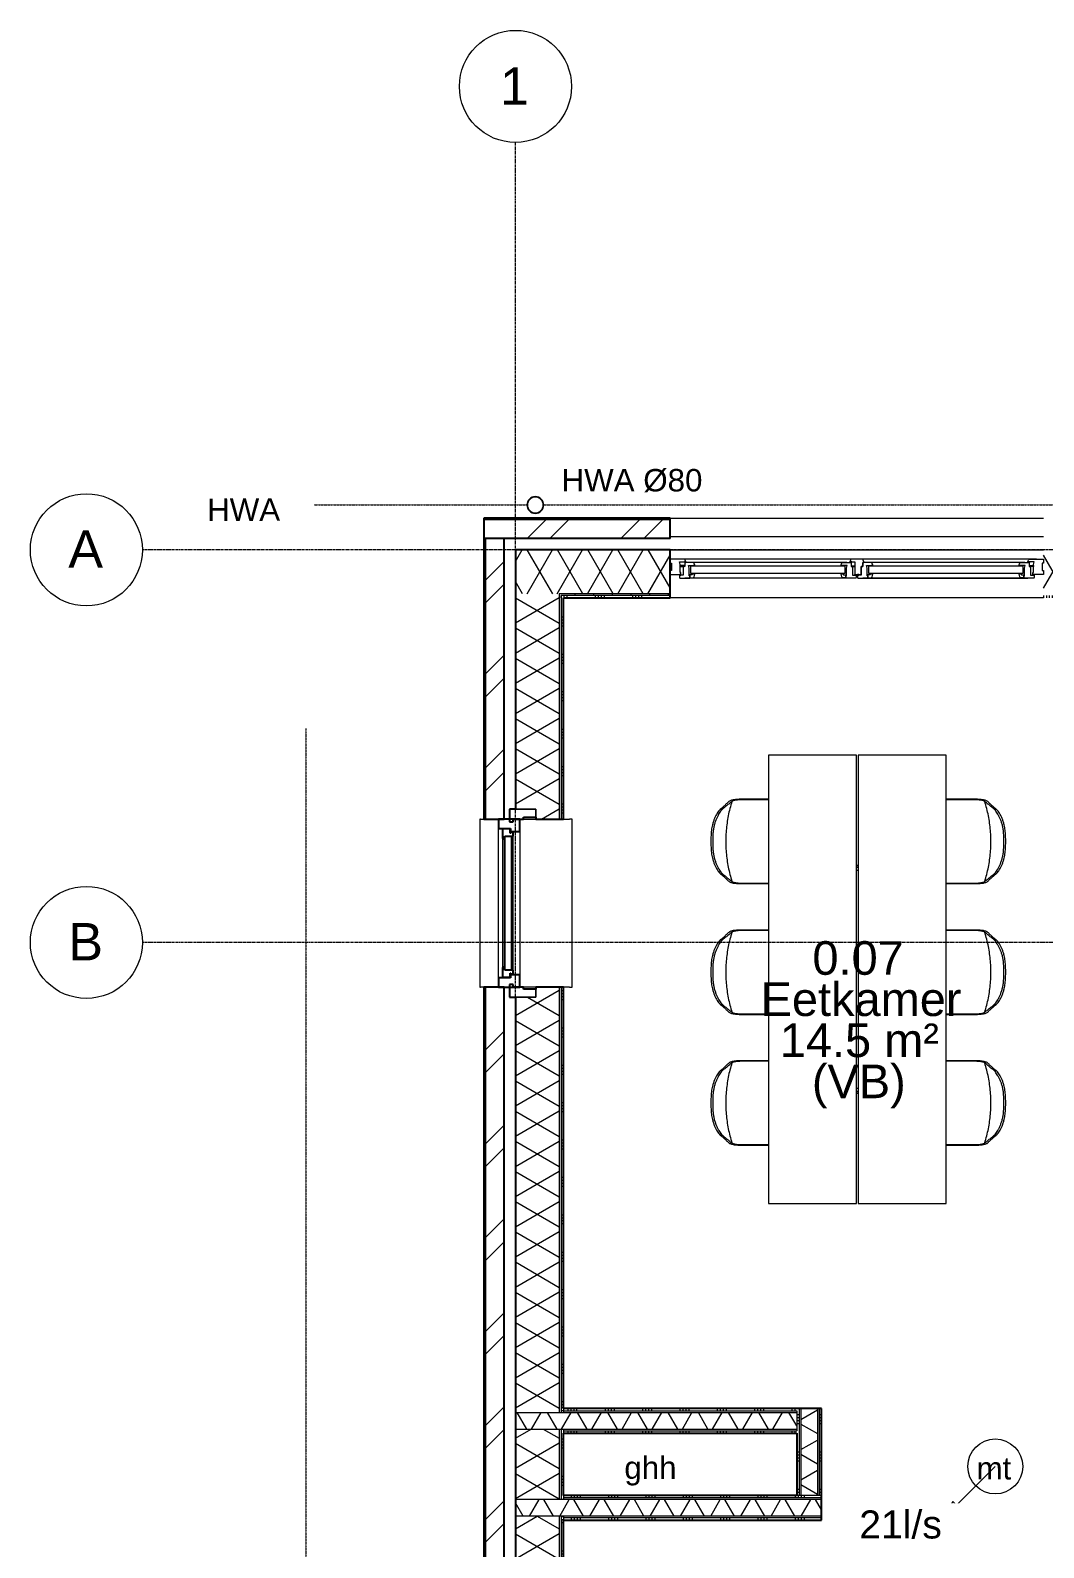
# Model space of a CAD drawing. Header units: millimetres. Extents: x -8546 to 211781, y -3000 to 31870.
# Drawn here: x -7617 to -2191, y 5733 to 13856 of the extents above; entities that cross this region are included whole.
import ezdxf

# ---------------------------------------------------------------- set-up
doc = ezdxf.new("R2010")
doc.units = ezdxf.units.MM
doc.linetypes.add('dash-dash', pattern=[6, 3, -1, 1, -1])
doc.linetypes.add('grid', pattern=[24, 15, -3, 3, -3])
for name, color, linetype, lineweight in [('A-ANNO-NOTE', 131, 'Continuous', 9), ('A-AREA-IDEN', 2, 'Continuous', 9), ('A-DETL', 90, 'Continuous', 9), ('A-DETL-GENF', 92, 'Continuous', 9), ('A-DOOR', 31, 'Continuous', 9), ('A-GENM', 13, 'Continuous', 9), ('A-GLAZ', 151, 'Continuous', 9), ('A-WALL', 113, 'Continuous', 9), ('A-WALL-PATT', 111, 'Continuous', 25), ('G-ANNO-TEXT', 231, 'Continuous', 9), ('I-FURN', 30, 'Continuous', 9), ('I-WALL', 2, 'Continuous', 9), ('S-COLS', 52, 'Continuous', 9), ('S-GRID', 1, 'Continuous', 9), ('S-GRID-IDEN', 1, 'Continuous', 9)]:
    doc.layers.add(name, color=color, linetype=linetype, lineweight=lineweight)
doc.styles.add('Arial_1', font='arial.ttf', dxfattribs={"height": 200})
doc.styles.add('Arial_2', font='arial.ttf', dxfattribs={"height": 180})
doc.styles.add('Arial_3', font='arial.ttf', dxfattribs={"height": 120})
doc.styles.add('Arial_4', font='arial.ttf', dxfattribs={"height": 150})
doc.styles.add('Arial_5', font='arial.ttf', dxfattribs={"height": 1.2})
pattern_1 = [(45, (0, 0), (-251.447, 251.447), []), (45, (0, 381), (-251.447, 251.447), [])]
pattern_2 = [(270, (-4071.74, 6012.6), (200, -3e-13), []), (270, (-4087.74, 6012.6), (200, -3e-13), []), (270, (-4103.74, 6012.6), (200, -3e-13), []), (270, (-4119.74, 6012.6), (200, -3e-13), [])]
pattern_3 = [(360, (-3512.76, 6245.74), (5e-13, 200), []), (360, (-3512.76, 6229.74), (5e-13, 200), []), (360, (-3512.76, 6213.74), (5e-13, 200), []), (360, (-3512.76, 6197.74), (5e-13, 200), [])]
pattern_4 = [(90, (-4137.74, 6346.88), (-200, 5e-13), []), (90, (-4121.74, 6346.88), (-200, 5e-13), []), (90, (-4105.74, 6346.88), (-200, 5e-13), []), (90, (-4089.74, 6346.88), (-200, 5e-13), [])]

# ---------------------------------------------------------------- blocks, each defined once
blk = doc.blocks.new('HermanMiller_Collection_EamesMoldedPlastic_SideChair - Wire Base-695247-Begane grond')
at = {"layer": 'I-FURN'}
for p, q in [((-238, 173.3), (-227.6, 173.3)), ((18.6, 222.9), (-124.8, 222.9)), ((18.6, 225.9), (-124.2, 225.9)), ((-226, -175), (-236.2, -175)), ((-124.8, -223), (18.6, -223)), ((-124.2, -226), (18.6, -226))]:
    blk.add_line(p, q, dxfattribs=at)
for points in [[(-241.7, 170), (-244.1, 167.6), (-249.1, 162), (-256.4, 151.4), (-263.5, 138.7), (-270.1, 124), (-276, 107.6), (-279.2, 95.6), (-280.7, 89.4)], [(-227.6, 173.3), (-229.6, 171.3), (-233.8, 166.4), (-240.6, 157.1), (-247.7, 145.7), (-254.8, 132.5), (-261.5, 117.6), (-267.6, 101.1), (-272.6, 83.2), (-276.3, 64.3), (-277.7, 51.3), (-278.1, 44.8)], [(-238, 173.3), (-238.6, 172.8), (-239.8, 171.7), (-241, 170.6), (-241.7, 170)], [(-230.8, 178.5), (-231.7, 177.6), (-233.9, 175.9), (-236.6, 174.1), (-238, 173.3)], [(-189.2, 216.4), (-194, 212.2), (-203.3, 203.8), (-217.2, 191.2), (-226.3, 182.7), (-230.8, 178.5)], [(-176.9, 214.1), (-180.8, 201.5), (-188.1, 176.2), (-196.8, 137.6), (-203.4, 98.6), (-207.8, 59.2), (-210, 19.7), (-210, -19.9), (-207.8, -59.4), (-203.4, -98.8), (-196.8, -137.8), (-188, -176.4), (-180.8, -201.7), (-176.8, -214.3)], [(-124.2, 225.9), (-129, 225.9), (-138.3, 225.7), (-151.9, 224.8), (-164.3, 223.4), (-175, 221.4), (-183.5, 219.1), (-187.6, 217.4), (-189.2, 216.4)], [(-124.8, 222.9), (-128.9, 222.9), (-136.9, 222.7), (-148.5, 221.8), (-158.7, 220.5), (-167.2, 218.6), (-173.5, 216.5), (-176, 214.9), (-176.9, 214.1)], [(-280.7, 89.4), (-281.8, 84.7), (-283.9, 75.1), (-286.5, 60.1), (-287.5, 49.9), (-287.8, 44.8)], [(-287.8, 44.8), (-288.7, 29.9), (-289.6, 0.2), (-288.7, -29.5), (-287.8, -44.4)], [(-278.1, 44.8), (-279.1, 29.9), (-280.1, 0.2), (-279.2, -29.5), (-278.2, -44.4)], [(-287.8, -44.4), (-287.5, -49.5), (-286.5, -59.8), (-283.9, -74.8), (-281.8, -84.5), (-280.7, -89.2)], [(-278.2, -44.4), (-277.7, -51.1), (-276.2, -64.5), (-272.3, -84), (-267.1, -102.4), (-260.8, -119.3), (-253.8, -134.5), (-246.5, -147.9), (-239.2, -159.2), (-232.2, -168.5), (-228, -173.1), (-226, -175)], [(-280.7, -89.2), (-279.2, -95.4), (-276, -107.4), (-270.1, -123.9), (-263.5, -138.6), (-256.4, -151.4), (-249.1, -162.1), (-244.1, -167.7), (-241.6, -170.1)], [(-241.6, -170.1), (-240.6, -171), (-238.8, -172.8), (-237, -174.3), (-236.2, -175)], [(-236.2, -175), (-235.1, -175.7), (-233.1, -177), (-231.4, -178.4), (-230.6, -179.1)], [(-230.6, -179.1), (-226.1, -183.3), (-217.1, -191.6), (-203.3, -204.1), (-193.9, -212.5), (-189.2, -216.6)], [(-189.2, -216.6), (-187.6, -217.5), (-183.5, -219.2), (-174.9, -221.5), (-164.3, -223.5), (-151.9, -224.9), (-138.3, -225.8), (-129, -226), (-124.2, -226)], [(-176.8, -214.3), (-175.9, -215.1), (-173.4, -216.6), (-167.2, -218.8), (-158.7, -220.6), (-148.5, -221.9), (-136.9, -222.8), (-128.9, -223), (-124.8, -223)]]:
    blk.add_open_spline(points, degree=3, dxfattribs=at)
for points in [[(-176.9, 214.1), (-179.8, 211.8), (-185.5, 207.2), (-196.9, 198.2), (-207.5, 189), (-218.9, 180), (-224.7, 175.5), (-227.6, 173.3)], [(-226, -175), (-223.2, -177.1), (-217.7, -181.4), (-206.7, -190.1), (-196.3, -198.9), (-185.3, -207.7), (-179.6, -212.1), (-176.8, -214.3)]]:
    blk.add_open_spline(points, degree=3, knots=[-1, -1, -1, -1, -0.833333, -0.666667, -0.333333, -0.166667, 0, 0, 0, 0], dxfattribs=at)
blk = doc.blocks.new('HermanMiller_Collection_EamesMoldedPlastic_SideChair - Wire Base-699885-Begane grond')
at = {"layer": 'I-FURN'}
for p, q in [((-236.2, 175), (-226, 175)), ((29.4, 223), (-124.8, 223)), ((29.4, 226), (-124.2, 226)), ((-227.6, -173.3), (-238, -173.3)), ((-124.8, -222.9), (29.4, -222.9)), ((-124.2, -225.9), (29.4, -225.9))]:
    blk.add_line(p, q, dxfattribs=at)
for points in [[(-241.6, 170.1), (-244.1, 167.7), (-249.1, 162.1), (-256.4, 151.4), (-263.5, 138.6), (-270.1, 123.9), (-276, 107.4), (-279.2, 95.4), (-280.7, 89.2)], [(-226, 175), (-228, 173.1), (-232.2, 168.5), (-239.2, 159.2), (-246.5, 147.9), (-253.8, 134.5), (-260.8, 119.3), (-267.1, 102.4), (-272.3, 84), (-276.2, 64.5), (-277.7, 51.1), (-278.2, 44.4)], [(-236.2, 175), (-237, 174.3), (-238.8, 172.8), (-240.6, 171), (-241.6, 170.1)], [(-230.6, 179.1), (-231.4, 178.4), (-233.1, 177), (-235.1, 175.7), (-236.2, 175)], [(-189.2, 216.6), (-193.9, 212.5), (-203.3, 204.1), (-217.1, 191.6), (-226.1, 183.3), (-230.6, 179.1)], [(-176.8, 214.3), (-180.8, 201.7), (-188, 176.4), (-196.8, 137.8), (-203.4, 98.8), (-207.8, 59.4), (-210, 19.9), (-210, -19.7), (-207.8, -59.2), (-203.4, -98.6), (-196.8, -137.6), (-188.1, -176.2), (-180.8, -201.5), (-176.9, -214.1)], [(-124.2, 226), (-129, 226), (-138.3, 225.8), (-151.9, 224.9), (-164.3, 223.5), (-174.9, 221.5), (-183.5, 219.2), (-187.6, 217.5), (-189.2, 216.6)], [(-124.8, 223), (-128.9, 223), (-136.9, 222.8), (-148.5, 221.9), (-158.7, 220.6), (-167.2, 218.8), (-173.4, 216.6), (-175.9, 215.1), (-176.8, 214.3)], [(-280.7, 89.2), (-281.8, 84.5), (-283.9, 74.8), (-286.5, 59.8), (-287.5, 49.5), (-287.8, 44.4)], [(-287.8, 44.4), (-288.7, 29.5), (-289.6, -0.2), (-288.7, -29.9), (-287.8, -44.8)], [(-278.2, 44.4), (-279.2, 29.5), (-280.1, -0.2), (-279.1, -29.9), (-278.1, -44.8)], [(-287.8, -44.8), (-287.5, -49.9), (-286.5, -60.1), (-283.9, -75.1), (-281.8, -84.7), (-280.7, -89.4)], [(-278.1, -44.8), (-277.7, -51.3), (-276.3, -64.3), (-272.6, -83.2), (-267.6, -101.1), (-261.5, -117.6), (-254.8, -132.5), (-247.7, -145.7), (-240.6, -157.1), (-233.8, -166.4), (-229.6, -171.3), (-227.6, -173.3)], [(-280.7, -89.4), (-279.2, -95.6), (-276, -107.6), (-270.1, -124), (-263.5, -138.7), (-256.4, -151.4), (-249.1, -162), (-244.1, -167.6), (-241.7, -170)], [(-241.7, -170), (-241, -170.6), (-239.8, -171.7), (-238.6, -172.8), (-238, -173.3)], [(-238, -173.3), (-236.6, -174.1), (-233.9, -175.9), (-231.7, -177.6), (-230.8, -178.5)], [(-230.8, -178.5), (-226.3, -182.7), (-217.2, -191.2), (-203.3, -203.8), (-194, -212.2), (-189.2, -216.4)], [(-189.2, -216.4), (-187.6, -217.4), (-183.5, -219.1), (-175, -221.4), (-164.3, -223.4), (-151.9, -224.8), (-138.3, -225.7), (-129, -225.9), (-124.2, -225.9)], [(-176.9, -214.1), (-176, -214.9), (-173.5, -216.5), (-167.2, -218.6), (-158.7, -220.5), (-148.5, -221.8), (-136.9, -222.7), (-128.9, -222.9), (-124.8, -222.9)]]:
    blk.add_open_spline(points, degree=3, dxfattribs=at)
for points in [[(-176.8, 214.3), (-179.6, 212.1), (-185.3, 207.7), (-196.3, 198.9), (-206.7, 190.1), (-217.7, 181.4), (-223.2, 177.1), (-226, 175)], [(-227.6, -173.3), (-224.7, -175.5), (-218.9, -180), (-207.5, -189), (-196.9, -198.2), (-185.5, -207.2), (-179.8, -211.8), (-176.9, -214.1)]]:
    blk.add_open_spline(points, degree=3, knots=[-1, -1, -1, -1, -0.833333, -0.666667, -0.333333, -0.166667, 0, 0, 0, 0], dxfattribs=at)
blk = doc.blocks.new('Doors_GEALAN_S9000_Double-Vent-Door - Doors_GEALAN_S9000_Double-Vent-Door-2090472-Begane grond')
at = {"layer": 'A-DETL-GENF'}
for p, q in [((-1000, -16.8), (-1000, 4.2)), ((-1000, 4.2), (-942, 4.2)), ((-950, 7.7), (-950, 20.2)), ((-950, 4.2), (-950, 7.7)), ((-950, 7.7), (-942, 7.7)), ((-930, 7.7), (-950, 7.7)), ((-942, 4.2), (-950, 4.2)), ((-947.5, 22.7), (-894, 22.7)), ((-942, 7.7), (-942, 4.2)), ((-942, 4.2), (-942, -7)), ((-930, -38.3), (-930, 7.7)), ((-894, 11.5), (-898.1, 11.5)), ((-898.1, 11.5), (-898.1, -30.7)), ((-894, 22.7), (-894, 11.5)), ((-894, 5.7), (-894, 21.2)), ((-894, 21.2), (-877.7, 21.2)), ((-881.1, 5.7), (-894, 5.7)), ((-879.8, 0.7), (-881.1, 5.7)), ((-868, 0.7), (-879.8, 0.7)), ((-879.5, -1.7), (-879.5, 0.7)), ((-879.5, 0.7), (-868, 0.7)), ((-871.9, 16.8), (-868, 2.3)), ((-868, 2.3), (-868, 0.7)), ((-868, 0.7), (-868, -1.7)), ((-81.1, 16.8), (-85, 2.3)), ((-85, 2.3), (-85, 0.7)), ((-73.5, 0.7), (-85, 0.7)), ((-85, 0.7), (-85, -1.7)), ((-85, 0.7), (-73.2, 0.7)), ((-59, 21.2), (-75.3, 21.2)), ((-73.5, -1.7), (-73.5, 0.7)), ((-73.2, 0.7), (-71.9, 5.7)), ((-71.9, 5.7), (-59, 5.7)), ((-5.5, 22.7), (-59, 22.7)), ((-59, 22.7), (-59, 11.5)), ((-59, 5.7), (-59, 21.2)), ((-59, 11.5), (-54.9, 11.5)), ((-54.9, 11.5), (-54.9, -30.7)), ((-23, -38.3), (-23, 7.7)), ((-23, 7.7), (-3, 7.7)), ((11, 4.2), (-23, 4.2)), ((-23, 4.2), (-23, -38.3)), ((-3, 7.7), (-11, 7.7)), ((-11, 7.7), (-11, 4.2)), ((-11, 4.2), (-3, 4.2)), ((-3, 7.7), (-3, 20.2)), ((-3, 4.2), (-3, 7.7)), ((3, 7.7), (3, 20.2)), ((3, 4.2), (3, 7.7)), ((3, 7.7), (11, 7.7)), ((23, 7.7), (3, 7.7)), ((11, 4.2), (3, 4.2)), ((5.5, 22.7), (59, 22.7)), ((11, 7.7), (11, 4.2)), ((11, -63.3), (11, 4.2)), ((23, -38.3), (23, 7.7)), ((59, 11.5), (54.9, 11.5)), ((54.9, 11.5), (54.9, -30.7)), ((59, 22.7), (59, 11.5)), ((59, 5.7), (59, 21.2)), ((59, 21.2), (75.3, 21.2)), ((71.9, 5.7), (59, 5.7)), ((73.2, 0.7), (71.9, 5.7)), ((85, 0.7), (73.2, 0.7)), ((73.5, -1.7), (73.5, 0.7)), ((73.5, 0.7), (85, 0.7)), ((81.1, 16.8), (85, 2.3)), ((85, 2.3), (85, 0.7)), ((85, 0.7), (85, -1.7)), ((871.9, 16.8), (868, 2.3)), ((868, 2.3), (868, 0.7)), ((879.5, 0.7), (868, 0.7)), ((868, 0.7), (868, -1.7)), ((868, 0.7), (879.8, 0.7)), ((894, 21.2), (877.7, 21.2)), ((879.5, -1.7), (879.5, 0.7)), ((879.8, 0.7), (881.1, 5.7)), ((881.1, 5.7), (894, 5.7)), ((947.5, 22.7), (894, 22.7)), ((894, 22.7), (894, 11.5)), ((894, 5.7), (894, 21.2)), ((894, 11.5), (898.1, 11.5)), ((898.1, 11.5), (898.1, -30.7)), ((930, -38.3), (930, 7.7)), ((930, 7.7), (950, 7.7)), ((950, 7.7), (942, 7.7)), ((942, 7.7), (942, 4.2)), ((942, 4.2), (950, 4.2)), ((1000, 4.2), (942, 4.2)), ((942, 4.2), (942, -7)), ((950, 7.7), (950, 20.2)), ((950, 4.2), (950, 7.7)), ((1000, -16.8), (1000, 4.2)), ((-992, -16.8), (-1000, -16.8)), ((-1000, -78.3), (-1000, -57.3)), ((-1000, -57.3), (-992, -57.3)), ((-924.3, -78.3), (-1000, -78.3)), ((-992, -57.3), (-992, -16.8)), ((-946.1, -49.2), (-949.1, -63.3)), ((-949.1, -63.3), (-916, -63.3)), ((-942, -7), (-946.1, -7)), ((-946.1, -7), (-946.1, -49.2)), ((-946.1, -43.5), (-946.1, -38.3)), ((-946.1, -38.3), (-925, -38.3)), ((-925, -43.5), (-946.1, -43.5)), ((-922, -38.3), (-930, -38.3)), ((-925, -38.3), (-925, -43.5)), ((-923.8, -63.3), (-923.8, -59.8)), ((-923.8, -59.8), (-916, -59.8)), ((-916, -63.3), (-923.8, -63.3)), ((-922, -59.8), (-922, -38.3)), ((-876.3, -59.8), (-922, -59.8)), ((-916, -64.3), (-918.6, -73.8)), ((-916, -59.8), (-916, -63.3)), ((-916, -63.3), (-916, -64.3)), ((-898.1, -30.7), (-901.1, -44.8)), ((-901.1, -44.8), (-875.2, -44.8)), ((-868, -1.7), (-879.5, -1.7)), ((-875.2, -44.8), (-875.2, -41.8)), ((-875.2, -41.8), (-868, -41.8)), ((-868, -44.8), (-875.2, -44.8)), ((-875.2, -44.8), (-868, -44.8)), ((-868, -45.8), (-870.6, -55.3)), ((-868, -41.8), (-868, -44.8)), ((-868, -44.8), (-868, -45.8)), ((-85, -1.7), (-73.5, -1.7)), ((-77.8, -41.8), (-85, -41.8)), ((-85, -41.8), (-85, -44.8)), ((-85, -44.8), (-77.8, -44.8)), ((-77.8, -44.8), (-85, -44.8)), ((-85, -44.8), (-85, -45.8)), ((-85, -45.8), (-82.4, -55.3)), ((-77.8, -44.8), (-77.8, -41.8)), ((-51.9, -44.8), (-77.8, -44.8)), ((-76.7, -59.8), (-31, -59.8)), ((-54.9, -30.7), (-51.9, -44.8)), ((-31, -59.8), (-37, -59.8)), ((-37, -59.8), (-37, -63.3)), ((-37, -63.3), (-37, -64.2)), ((-37, -64.2), (-34.4, -73.8)), ((-23, -38.3), (-31, -38.3)), ((-31, -38.3), (-31, -59.8)), ((-31, -59.8), (-31, -38.3)), ((-31, -38.3), (-23, -38.3)), ((-28.6, -78.3), (28.7, -78.3)), ((28, -38.3), (11, -38.3)), ((28, -43.4), (11, -43.4)), ((36.5, -63.3), (11, -63.3)), ((31, -38.3), (23, -38.3)), ((37, -59.8), (27.7, -59.8)), ((27.7, -59.8), (27.7, -63.3)), ((27.7, -63.3), (37, -63.3)), ((28, -43.4), (28, -38.3)), ((31, -59.8), (31, -38.3)), ((76.7, -59.8), (31, -59.8)), ((34.5, -73.8), (37, -64.4)), ((37, -63.3), (37, -59.8)), ((37, -64.2), (37, -63.7)), ((54.9, -30.7), (51.9, -44.8)), ((51.9, -44.8), (77.8, -44.8)), ((85, -1.7), (73.5, -1.7)), ((77.8, -44.8), (77.8, -41.8)), ((77.8, -41.8), (85, -41.8)), ((85, -44.8), (77.8, -44.8)), ((77.8, -44.8), (85, -44.8)), ((85, -45.8), (82.4, -55.3)), ((85, -41.8), (85, -44.8)), ((85, -44.8), (85, -45.8)), ((868, -1.7), (879.5, -1.7)), ((875.2, -41.8), (868, -41.8)), ((868, -41.8), (868, -44.8)), ((868, -44.8), (875.2, -44.8)), ((875.2, -44.8), (868, -44.8)), ((868, -44.8), (868, -45.8)), ((868, -45.8), (870.6, -55.3)), ((875.2, -44.8), (875.2, -41.8)), ((901.1, -44.8), (875.2, -44.8)), ((876.3, -59.8), (922, -59.8)), ((898.1, -30.7), (901.1, -44.8)), ((923.8, -59.8), (916, -59.8)), ((916, -59.8), (916, -63.3)), ((916, -63.3), (923.8, -63.3)), ((949.1, -63.3), (916, -63.3)), ((916, -63.3), (916, -64.3)), ((916, -64.3), (918.6, -73.8)), ((922, -59.8), (922, -38.3)), ((922, -38.3), (930, -38.3)), ((923.8, -63.3), (923.8, -59.8)), ((924.3, -78.3), (1000, -78.3)), ((946.1, -38.3), (925, -38.3)), ((925, -38.3), (925, -43.5)), ((925, -43.5), (946.1, -43.5)), ((942, -7), (946.1, -7)), ((946.1, -7), (946.1, -49.2)), ((946.1, -43.5), (946.1, -38.3)), ((946.1, -49.2), (949.1, -63.3)), ((992, -57.3), (992, -16.8)), ((992, -16.8), (1000, -16.8)), ((1000, -57.3), (992, -57.3)), ((1000, -78.3), (1000, -57.3))]:
    blk.add_line(p, q, dxfattribs=at)
at = {"layer": 'A-DETL-GENF', "lineweight": 18}
for p, q in [((-889, -41.8), (-889, -1.8)), ((-889, -1.8), (-64, -1.8)), ((-64, -41.8), (-889, -41.8)), ((-64, -1.8), (-64, -41.8)), ((64, -41.8), (64, -1.8)), ((64, -1.8), (889, -1.8)), ((889, -41.8), (64, -41.8)), ((889, -1.8), (889, -41.8))]:
    blk.add_line(p, q, dxfattribs=at)
at = {"layer": 'A-DETL-GENF'}
for centre, radius, start, end in [((-947.5, 20.2), 2.5, 90, 180), ((-877.7, 15.2), 6, 15, 90), ((-75.3, 15.2), 6, 90, 165), ((-5.5, 20.2), 2.5, 360, 90), ((5.5, 20.2), 2.5, 90, 180), ((75.3, 15.2), 6, 15, 90), ((877.7, 15.2), 6, 90, 165), ((947.5, 20.2), 2.5, 360, 90), ((-924.3, -72.3), 6, 270, 345), ((-876.3, -53.8), 6, 270, 345), ((-76.7, -53.8), 6, 195, 270), ((-28.6, -72.3), 6, 194.97525, 270.02475), ((28.7, -72.3), 6, 270, 345), ((36.5, -63.7), 0.498, 359.99996, 86.12865), ((76.7, -53.8), 6, 270, 345), ((876.3, -53.8), 6, 195, 270), ((924.3, -72.3), 6, 195, 270)]:
    blk.add_arc(centre, radius, start, end, dxfattribs=at)
at = {"layer": 'A-GENM'}
for p, q in [((-921.2, 22.7), (-31.7, 22.7)), ((-37, 22.7), (-916, 22.7)), ((31.8, 22.7), (921.3, 22.7)), ((-962.2, -78.3), (962.2, -78.3)), ((-899.2, -59.8), (-53.8, -59.8)), ((53.8, -59.8), (899.2, -59.8))]:
    blk.add_line(p, q, dxfattribs=at)
blk = doc.blocks.new('2019_EN_Rectangular dining table-Expormim-T437 240-Slats - 240x96x74 cm _ 94_5_ x 37_75_ x 29_25_-1189629-Begane grond')
at = {"layer": 'I-FURN'}
for p, q in [((4279.3, 1742), (1879.3, 1742)), ((1879.3, 1742), (1879.3, 1271)), ((4279.3, 1271), (4279.3, 1742)), ((1879.3, 1271), (4279.3, 1271)), ((4279.3, 1261), (1879.3, 1261)), ((1879.3, 1261), (1879.3, 790)), ((2469.3, 1271), (2469.3, 1261)), ((2479.3, 1271), (2479.3, 1261)), ((2479.3, 1261), (2479.3, 1271)), ((2494.3, 1261), (2494.3, 1271)), ((3664.3, 1271), (3664.3, 1261)), ((3679.3, 1261), (3679.3, 1271)), ((3679.3, 1271), (3679.3, 1261)), ((3689.3, 1261), (3689.3, 1271)), ((4279.3, 790), (4279.3, 1261)), ((1879.3, 790), (4279.3, 790))]:
    blk.add_line(p, q, dxfattribs=at)
blk = doc.blocks.new('GLAS_COMPONENT_TYPE_A - GLAS_COMPONENT_TYPE_A-2988708-Begane grond')
at = {"layer": 'A-GLAZ', "lineweight": 25}
for p, q in [((-358, 0), (-358, 36)), ((-358, 36), (358, 36)), ((358, 0), (-358, 0)), ((358, 36), (358, 0))]:
    blk.add_line(p, q, dxfattribs=at)
blk = doc.blocks.new('41_ISR_lb_vebo_waterslag_10_graden - WS60 160-V4-Begane grond')
at = {"layer": 'A-GENM'}
for p, q in [((900, 160), (0, 160)), ((0, 160), (0, 155.9)), ((0, 139), (0, 155.9)), ((900, 155.9), (900, 160)), ((900, 155.9), (900, 139))]:
    blk.add_line(p, q, dxfattribs=at)
blk = doc.blocks.new('42_ISR_lb_vensterbank - 42_ISR_lb_vensterbank 280-1707394-Begane grond')
at = {"layer": 'A-GENM'}
for p, q in [((900, 280), (0, 280)), ((0, 280), (0, 265)), ((0, 232.5), (0, 265)), ((900, 265), (900, 280)), ((900, 265), (900, 232.5)), ((0, 19), (0, 85)), ((900, 85), (900, 19))]:
    blk.add_line(p, q, dxfattribs=at)
blk = doc.blocks.new('28_EB_HWA_grote slag - TRON60x2_5-3479251-Begane grond')
at = {"layer": 'S-COLS'}
for radius, start, end in [(45, 360, 180), (45, 180, 360), (42.5, 360, 180), (42.5, 180, 0)]:
    blk.add_arc((220, 0), radius, start, end, dxfattribs=at)
blk = doc.blocks.new('Grid - r_3_0mm-1753543-Begane grond')
at = {"layer": 'S-GRID-IDEN'}
blk.add_circle((0, 0), 3, dxfattribs=at)
blk = doc.blocks.new('61_EA_VENT_TOEVOER - LICHTPUNT-1509928-Begane grond')
at = {"layer": 'A-ANNO-NOTE'}
for p, q in [((-2.078, -2.078), (0, 0)), ((-2.278, -1.877), (-2.697, -2.698)), ((-1.876, -2.28), (-2.697, -2.698)), ((-2.278, -1.877), (-1.876, -2.28))]:
    blk.add_line(p, q, dxfattribs=at)
blk.add_circle((0, 0), 1.472, dxfattribs=at)
at = {"layer": 'A-ANNO-NOTE', "insert": (-1.003, 0.505), "char_height": 1.2, "width": 2.40506, "attachment_point": 1, "style": 'Arial_5'}
blk.add_mtext('mt', dxfattribs=at)

msp = doc.modelspace()

# ---------------------------------------------------------------- hatches: boundary and pattern name
at = {"layer": 'A-WALL-PATT', "lineweight": 9}
h = msp.add_hatch(dxfattribs=at)
h.set_pattern_fill('FP_12', color=256, style=0, pattern_type=2)
h.set_pattern_definition(pattern_1)
h.paths.add_polyline_path([(-1302.8, 11135.3), (-1202.8, 11135.3), (-1202.8, 11235.3), (-2191, 11235.3), (-2191, 11135.3)])
h.paths.add_polyline_path([(-4191, 11135.3), (-4191, 11235.3), (-5189.2, 11235.3), (-5189.2, 11135.3), (-4524.2, 11135.3)])
h = msp.add_hatch(dxfattribs=at)
h.set_pattern_fill('FP_12', color=256, style=0, pattern_type=2)
h.set_pattern_definition(pattern_1)
h.paths.add_polyline_path([(-5079.2, 1800.4), (-5079.2, 3301.9), (-5179.2, 3301.9), (-5179.2, 1800.4), (-5108.3, 1800.4)])
h.paths.add_polyline_path([(-5079.2, 4201.9), (-5079.2, 8733.8), (-5179.2, 8733.8), (-5179.2, 4201.9), (-5108.3, 4201.9)])
h.paths.add_polyline_path([(-5179.2, 9633.8), (-5079.2, 9633.8), (-5079.2, 11135.3), (-5179.2, 11135.3), (-5179.2, 10289.9)])
h = msp.add_hatch(dxfattribs=at)
h.set_pattern_fill('FP_24', color=256, angle=60, style=0, pattern_type=2)
h.set_pattern_definition([(60, (-3191, 10818.77), (-121.244, 70), []), (120, (-3191, 10818.77), (-121.244, -70), [])])
h.paths.add_polyline_path([(-1597.8, 10840.3), (-1362.8, 10840.3), (-1362.8, 11075.3), (-2191, 11075.3), (-2191, 10840.3)])
h.paths.add_polyline_path([(-4784.2, 10840.3), (-4191, 10840.3), (-4191, 11075.3), (-5019.2, 11075.3), (-5019.2, 10840.3)])
h = msp.add_hatch(dxfattribs=at)
h.set_pattern_fill('FP_9', color=256, angle=60, style=0, pattern_type=2)
h.set_pattern_definition([(150, (-4762.73, 6467.82), (-70, -121.2436), []), (210, (-4762.73, 6467.82), (70, -121.2436), [])])
h.paths.add_polyline_path([(-5019.2, 2095.4), (-4784.2, 2095.4), (-4784.2, 2914.4), (-4817.8, 2905.3), (-4838.9, 2897.4), (-4869.8, 2880), (-4874.3, 2880), (-4898, 2880.6), (-4910.1, 2884.1), (-4909.5, 2896.3), (-4906.1, 2909.3), (-4904, 2918.7), (-4899.8, 2945.3), (-4895.7, 2958.8), (-4895.1, 2964.4), (-4892.5, 2969.4), (-4887.5, 2983.2), (-4884.6, 2995.6), (-4881.9, 3005.5), (-4872.8, 3032.1), (-4870.3, 3053.3), (-4857.8, 3097.1), (-4852.7, 3104.1), (-4847.6, 3108.1), (-4833.9, 3113.9), (-4821.3, 3119.6), (-4820.6, 3122), (-4818.4, 3122.2), (-4812.7, 3124.3), (-4811.6, 3123.7), (-4809.9, 3120.2), (-4807.4, 3115.6), (-4806.7, 3115.6), (-4804.2, 3117.1), (-4800.6, 3122.5), (-4800.6, 3121.2), (-4799.2, 3122), (-4795.8, 3124.9), (-4791.7, 3125.2), (-4784.2, 3124.8), (-4784.2, 3301.9), (-4910.2, 3301.9), (-4910.2, 3248.9), (-5019.2, 3248.9), (-5019.2, 2116.9)])
h.paths.add_polyline_path([(-4809.6, 3043.4), (-4793.4, 3049.1), (-4793.9, 3048.7), (-4808.2, 3043.9)])
h.paths.add_polyline_path([(-4816.3, 4201.9), (-4784.2, 4201.9), (-4784.2, 5902.1), (-5019.2, 5902.1), (-5019.2, 4254.9), (-4910.2, 4254.9), (-4910.2, 4201.9)])
h.paths.add_polyline_path([(-4784.2, 5991.1), (-4784.2, 6368.4), (-5019.2, 6368.4), (-5019.2, 5991.1)])
h.paths.add_polyline_path([(-4784.2, 6457.4), (-4784.2, 8733.8), (-4910.2, 8733.8), (-4910.2, 8680.8), (-5019.2, 8680.8), (-5019.2, 6457.4)])
h.paths.add_polyline_path([(-4910.2, 9633.8), (-4784.2, 9633.8), (-4784.2, 10840.3), (-5019.2, 10840.3), (-5019.2, 9686.8), (-4910.2, 9686.8), (-4910.2, 9643.8)])
h = msp.add_hatch(dxfattribs=at)
h.set_pattern_fill('FP_3', color=256, style=0, pattern_type=2)
h.set_pattern_definition([(90, (0, 0), (-100, 6e-15), [])])
h.paths.add_polyline_path([(-1606.8, 10831.3), (-1597.8, 10831.3), (-1597.8, 10840.3), (-2191, 10840.3), (-2191, 10831.3)])
h.paths.add_polyline_path([(-4191, 10831.3), (-4191, 10840.3), (-4784.2, 10840.3), (-4784.2, 10831.3), (-4524.2, 10831.3)])
h = msp.add_hatch(dxfattribs=at)
h.set_pattern_fill('FP_23', color=256, angle=90, style=0, pattern_type=2)
h.set_pattern_definition([(90, (-3191, 10818.78), (-200, 5e-13), []), (90, (-3175, 10818.78), (-200, 5e-13), []), (90, (-3159, 10818.78), (-200, 5e-13), []), (90, (-3143, 10818.78), (-200, 5e-13), [])])
h.paths.add_polyline_path([(-1619.3, 10818.8), (-1606.8, 10818.8), (-1606.8, 10831.3), (-2191, 10831.3), (-2191, 10818.8)])
h.paths.add_polyline_path([(-4775.2, 10818.8), (-4191, 10818.8), (-4191, 10831.3), (-4775.2, 10831.3)])
h = msp.add_hatch(dxfattribs=at)
h.set_pattern_fill('FP_8', color=256, angle=90, style=0, pattern_type=2)
h.set_pattern_definition([(180, (-4762.73, 6467.83), (-4e-13, -200), []), (180, (-4762.73, 6483.83), (-4e-13, -200), []), (180, (-4762.73, 6499.83), (-4e-13, -200), []), (180, (-4762.73, 6515.83), (-4e-13, -200), [])])
h.paths.add_polyline_path([(-4762.7, 2116.9), (-4763.7, 2575.4), (-4775.2, 2581.4), (-4775.2, 2116.9)])
h.paths.add_polyline_path([(-4762.7, 2612.6), (-4762.9, 2918.7), (-4775.2, 2915.3), (-4774.2, 2627.4), (-4763.5, 2613.8), (-4762.8, 2612.7)])
h.paths.add_polyline_path([(-4762.7, 3112.4), (-4762.7, 3301.9), (-4775.2, 3301.9), (-4775.2, 3120.6), (-4771.6, 3119.2), (-4770.6, 3117.3), (-4767.6, 3115.7), (-4764.9, 3114.2), (-4762.8, 3112.5)])
h.paths.add_polyline_path([(-4762.7, 4201.9), (-4762.7, 5902.1), (-4775.2, 5902.1), (-4775.2, 4201.9)])
h.paths.add_polyline_path([(-4775.2, 5991.1), (-4762.7, 5991.1), (-4762.7, 6368.4), (-4775.2, 6368.4), (-4775.2, 6205.1)])
h.paths.add_polyline_path([(-4762.7, 6457.4), (-4762.7, 8733.8), (-4775.2, 8733.8), (-4775.2, 6457.4)])
h.paths.add_polyline_path([(-4762.7, 9633.8), (-4762.7, 10818.8), (-4775.2, 10818.8), (-4775.2, 9633.8)])
h = msp.add_hatch(dxfattribs=at)
h.set_pattern_fill('FP_31', color=256, angle=60, style=0, pattern_type=2)
h.set_pattern_definition([(60, (-4137.75, 6346.87), (-121.244, 70), []), (120, (-4137.75, 6346.87), (-121.244, -70), [])])
h.paths.add_polyline_path([(-3940.1, 6368.4), (-3512.8, 6368.4), (-3512.8, 6457.4), (-5019.2, 6457.4), (-5019.2, 6368.4), (-4524.2, 6368.4)])
h = msp.add_hatch(dxfattribs=at)
h.set_pattern_fill('FP_30', color=256, angle=90, style=0, pattern_type=2)
h.set_pattern_definition(pattern_4)
h.paths.add_polyline_path([(-3512.8, 6466.4), (-3512.8, 6478.9), (-4762.7, 6478.9), (-4762.7, 6466.4), (-3940.1, 6466.4)])
h = msp.add_hatch(dxfattribs=at)
h.set_pattern_fill('FP_28', color=256, angle=90, style=0, pattern_type=2)
h.set_pattern_definition(pattern_3)
h.paths.add_polyline_path([(-3512.8, 6012.6), (-3500.3, 6012.6), (-3500.3, 6478.9), (-3512.8, 6478.9), (-3512.8, 6205.1)])
h = msp.add_hatch(dxfattribs=at)
h.set_pattern_fill('FP_29', color=256, angle=60, style=0, pattern_type=2)
h.set_pattern_definition([(330, (-3512.76, 6245.73), (70, 121.24), []), (30, (-3512.76, 6245.73), (-70, 121.24), [])])
h.paths.add_polyline_path([(-3402.3, 6012.6), (-3402.3, 6478.9), (-3491.3, 6478.9), (-3491.3, 6012.6)])
h = msp.add_hatch(dxfattribs=at)
h.set_pattern_fill('FP_28', color=256, angle=90, style=0, pattern_type=2)
h.set_pattern_definition(pattern_3)
h.paths.add_polyline_path([(-3380.8, 6012.6), (-3380.8, 6478.9), (-3393.3, 6478.9), (-3393.3, 6012.6)])
h = msp.add_hatch(dxfattribs=at)
h.set_pattern_fill('FP_30', color=256, angle=90, style=0, pattern_type=2)
h.set_pattern_definition(pattern_4)
h.paths.add_polyline_path([(-3512.8, 6346.9), (-3512.8, 6359.4), (-4762.7, 6359.4), (-4762.7, 6346.9), (-3940.1, 6346.9)])
h = msp.add_hatch(dxfattribs=at)
h.set_pattern_fill('FP_26', color=256, angle=-270, style=0, pattern_type=2)
h.set_pattern_definition(pattern_2)
h.paths.add_polyline_path([(-3940.1, 6000.1), (-3380.8, 6000.1), (-3380.8, 6012.6), (-4762.7, 6012.6), (-4762.7, 6000.1), (-4524.2, 6000.1)])
h = msp.add_hatch(dxfattribs=at)
h.set_pattern_fill('FP_27', color=256, angle=-300, style=0, pattern_type=2)
h.set_pattern_definition([(240, (-4071.75, 6012.6), (121.244, -70), []), (300, (-4071.75, 6012.6), (121.244, 70), [])])
h.paths.add_polyline_path([(-3380.8, 5902.1), (-3380.8, 5991.1), (-5019.2, 5991.1), (-5019.2, 5902.1), (-3940.1, 5902.1)])
h = msp.add_hatch(dxfattribs=at)
h.set_pattern_fill('FP_26', color=256, angle=-270, style=0, pattern_type=2)
h.set_pattern_definition(pattern_2)
h.paths.add_polyline_path([(-3380.8, 5880.6), (-3380.8, 5893.1), (-4762.7, 5893.1), (-4762.7, 5880.6), (-3940.1, 5880.6)])

# ---------------------------------------------------------------- linework, layer by layer
at = {"layer": 'A-DETL', "linetype": 'dash-dash'}
for p, q in [((-6097.7, 11315.3), (-4957.7, 11315.3)), ((-4867.7, 11315.3), (4342.2, 11315.3)), ((-6142, 10118.9), (-6142, -1621.1))]:
    msp.add_line(p, q, dxfattribs=at)
at = {"layer": 'A-GENM'}
for p, q in [((-5109.2, 8783.8), (-5109.2, 9583.8)), ((-5045.2, 9557.8), (-5045.2, 9566.8)), ((-4995.2, 9566.8), (-4995.2, 8800.8)), ((-5045.2, 8800.8), (-5045.2, 8809.8))]:
    msp.add_line(p, q, dxfattribs=at)
at = {"layer": 'A-WALL', "lineweight": 25}
for p, q in [((-4191, 11245.3), (-5189.2, 11245.3)), ((-5189.2, 11245.3), (-5189.2, 9633.8)), ((-4191, 11135.3), (-4191, 11245.3)), ((-4191, 11135.3), (-5189.2, 11135.3)), ((-5079.2, 9633.8), (-5079.2, 11135.3)), ((-5019.2, 9686.8), (-5050.2, 9686.8)), ((-5050.2, 9686.8), (-5050.2, 9619.8)), ((-5189.2, 9633.8), (-5079.2, 9633.8)), ((-4995.2, 9633.8), (-5109.2, 9633.8)), ((-5109.2, 9633.8), (-5109.2, 9583.8)), ((-5050.2, 9619.8), (-5031.2, 9619.8)), ((-5031.2, 9619.8), (-5031.2, 9633.8)), ((-5031.2, 9633.8), (-4976.2, 9633.8)), ((-4995.2, 9566.8), (-4995.2, 9633.8)), ((-4976.2, 9633.8), (-4976.2, 9643.8)), ((-4976.2, 9643.8), (-4910.2, 9643.8)), ((-5109.2, 9583.8), (-5045.2, 9583.8)), ((-5048.2, 9580.8), (-5088.2, 9580.8)), ((-5088.2, 9580.8), (-5088.2, 9529.1)), ((-5088.2, 9529.1), (-5076.2, 9524.8)), ((-5048.2, 9557.8), (-5048.2, 9580.8)), ((-5044.2, 9557.8), (-5048.2, 9557.8)), ((-5045.2, 9583.8), (-5045.2, 9566.8)), ((-5045.2, 9566.8), (-4995.2, 9566.8)), ((-5032.2, 9563.8), (-5044.2, 9563.8)), ((-5044.2, 9563.8), (-5044.2, 9557.8)), ((-5040.3, 9541.8), (-5032.2, 9541.8)), ((-5032.2, 9541.8), (-5032.2, 9563.8)), ((-5045.2, 8783.8), (-5109.2, 8783.8)), ((-5109.2, 8783.8), (-5109.2, 8733.8)), ((-5076.2, 8842.8), (-5088.2, 8838.4)), ((-5088.2, 8838.4), (-5088.2, 8786.8)), ((-5088.2, 8786.8), (-5048.2, 8786.8)), ((-5048.2, 8786.8), (-5048.2, 8809.8)), ((-5048.2, 8809.8), (-5044.2, 8809.8)), ((-4995.2, 8800.8), (-5045.2, 8800.8)), ((-5045.2, 8800.8), (-5045.2, 8783.8)), ((-5044.2, 8809.8), (-5044.2, 8803.8)), ((-5044.2, 8803.8), (-5032.2, 8803.8)), ((-5032.2, 8825.8), (-5040.3, 8825.8)), ((-5032.2, 8803.8), (-5032.2, 8825.8)), ((-4995.2, 8733.8), (-4995.2, 8800.8)), ((-5079.2, 8733.8), (-5189.2, 8733.8)), ((-5189.2, 8733.8), (-5189.2, 4201.9)), ((-5109.2, 8733.8), (-4995.2, 8733.8)), ((-5079.2, 4201.9), (-5079.2, 8733.8)), ((-5031.2, 8747.8), (-5050.2, 8747.8)), ((-5050.2, 8747.8), (-5050.2, 8680.8)), ((-5031.2, 8733.8), (-5031.2, 8747.8)), ((-4976.2, 8733.8), (-5031.2, 8733.8)), ((-4976.2, 8723.8), (-4976.2, 8733.8)), ((-4910.2, 8723.8), (-4976.2, 8723.8)), ((-5050.2, 8680.8), (-5019.2, 8680.8))]:
    msp.add_line(p, q, dxfattribs=at)
at = {"layer": 'A-WALL'}
for p, q in [((-4191, 11235.3), (-5189.2, 11235.3)), ((-4191, 11245.3), (-2191, 11245.3)), ((-5179.2, 11135.3), (-5179.2, 9633.8)), ((-2191, 11145.3), (-4191, 11145.3)), ((-4784.2, 10840.3), (-4784.2, 9633.8)), ((-4191, 10840.3), (-4784.2, 10840.3)), ((-4775.2, 10831.3), (-4775.2, 9633.8)), ((-4191, 10831.3), (-4775.2, 10831.3)), ((-4910.2, 9686.8), (-5019.2, 9686.8)), ((-4910.2, 9643.8), (-4910.2, 9686.8)), ((-5088.2, 9529.1), (-5088.2, 8838.4)), ((-5032.2, 8825.8), (-5032.2, 9541.8)), ((-5179.2, 8733.8), (-5179.2, 4201.9)), ((-4910.2, 8680.8), (-4910.2, 8723.8)), ((-4784.2, 8733.8), (-4784.2, 6457.4)), ((-4775.2, 8733.8), (-4775.2, 6457.4)), ((-5019.2, 8680.8), (-4910.2, 8680.8)), ((-5019.2, 6457.4), (-3512.8, 6457.4)), ((-4762.7, 6478.9), (-4762.7, 6457.4)), ((-4762.7, 6466.4), (-3512.8, 6466.4)), ((-3512.8, 6466.4), (-3512.8, 6359.4)), ((-3500.3, 6478.9), (-3500.3, 6012.6)), ((-3491.3, 6478.9), (-3491.3, 6012.6)), ((-3402.3, 6478.9), (-3402.3, 6012.6)), ((-3393.3, 6478.9), (-3393.3, 6012.6)), ((-5019.2, 6368.4), (-3512.8, 6368.4)), ((-4784.2, 6368.4), (-4784.2, 5991.1)), ((-4775.2, 6368.4), (-4775.2, 5991.1)), ((-4762.7, 6368.4), (-4762.7, 6346.9)), ((-4762.7, 6359.4), (-3512.8, 6359.4)), ((-4762.7, 6012.6), (-4762.7, 5991.1)), ((-3393.3, 6012.6), (-3500.3, 6012.6)), ((-3380.8, 5991.1), (-5019.2, 5991.1)), ((-3380.8, 6000.1), (-4762.7, 6000.1)), ((-3380.8, 5902.1), (-5019.2, 5902.1)), ((-4784.2, 5902.1), (-4784.2, 4201.9)), ((-4775.2, 5902.1), (-4775.2, 4201.9)), ((-4762.7, 5902.1), (-4762.7, 5880.6)), ((-3380.8, 5893.1), (-4762.7, 5893.1))]:
    msp.add_line(p, q, dxfattribs=at)
at = {"layer": 'I-WALL', "lineweight": 25}
for p, q in [((-5019.2, 11075.3), (-5019.2, 9686.8)), ((-4191, 11075.3), (-5019.2, 11075.3)), ((-4191, 10818.8), (-4191, 11075.3)), ((-4762.7, 9633.8), (-4762.7, 10818.8)), ((-4762.7, 10818.8), (-4191, 10818.8)), ((-4910.2, 9643.8), (-4910.2, 9633.8)), ((-4910.2, 9633.8), (-4762.7, 9633.8)), ((-4762.7, 8733.8), (-4910.2, 8733.8)), ((-4910.2, 8733.8), (-4910.2, 8723.8)), ((-4762.7, 6478.9), (-4762.7, 8733.8)), ((-5019.2, 8680.8), (-5019.2, 4254.9)), ((-3380.8, 6478.9), (-4762.7, 6478.9)), ((-3380.8, 5880.6), (-3380.8, 6478.9)), ((-4762.7, 6012.6), (-4762.7, 6346.9)), ((-4762.7, 6346.9), (-3512.8, 6346.9)), ((-3512.8, 6346.9), (-3512.8, 6012.6)), ((-3512.8, 6012.6), (-4762.7, 6012.6)), ((-4762.7, 4201.9), (-4762.7, 5880.6)), ((-4762.7, 5880.6), (-3380.8, 5880.6))]:
    msp.add_line(p, q, dxfattribs=at)
at = {"layer": 'I-WALL'}
for p, q in [((-4191, 11075.3), (-2191, 11075.3)), ((-2191, 10818.8), (-4191, 10818.8)), ((-5019.2, 9686.8), (-4910.2, 9686.8)), ((-4910.2, 9686.8), (-4910.2, 9643.8)), ((-4910.2, 8723.8), (-4910.2, 8680.8)), ((-4910.2, 8680.8), (-5019.2, 8680.8))]:
    msp.add_line(p, q, dxfattribs=at)
at = {"layer": 'S-GRID', "linetype": 'grid'}
for p, q in [((-5019.2, -988.7), (-5019.2, 13256.3)), ((6521.6, 11075.3), (-7016.6, 11075.3)), ((6521.6, 8973.5), (-7016.6, 8973.5))]:
    msp.add_line(p, q, dxfattribs=at)

# ---------------------------------------------------------------- block references
at = {"layer": 'A-ANNO-NOTE', "xscale": 100, "yscale": 100, "zscale": 100}
msp.add_blockref('61_EA_VENT_TOEVOER - LICHTPUNT-1509928-Begane grond', (-2450, 6167.9), dxfattribs=at)
at = {"layer": 'A-DOOR', "rotation": 180}
msp.add_blockref('Doors_GEALAN_S9000_Double-Vent-Door - Doors_GEALAN_S9000_Double-Vent-Door-2090472-Begane grond', (-3191, 10947), dxfattribs=at)
at = {"layer": 'A-GENM'}
for name, p, rotation in [('41_ISR_lb_vebo_waterslag_10_graden - WS60 160-V4-Begane grond', (-5050.3, 8733.8), 90.00000000000026), ('42_ISR_lb_vensterbank - 42_ISR_lb_vensterbank 280-1707394-Begane grond', (-4995.2, 9633.8), 270.0000000000002)]:
    msp.add_blockref(name, p, dxfattribs=dict(at, rotation=rotation))
at = {"layer": 'A-GLAZ', "rotation": 270.0000000000001}
msp.add_blockref('GLAS_COMPONENT_TYPE_A - GLAS_COMPONENT_TYPE_A-2988708-Begane grond', (-5076.2, 9183.8), dxfattribs=at)
at = {"layer": 'I-FURN'}
for name, p, rotation in [('2019_EN_Rectangular dining table-Expormim-T437 240-Slats - 240x96x74 cm _ 94_5_ x 37_75_ x 29_25_-1189629-Begane grond', (-1922.8, 5696.9), 89.9999999999999), ('HermanMiller_Collection_EamesMoldedPlastic_SideChair - Wire Base-699885-Begane grond', (-2683.4, 9514.1), 180), ('HermanMiller_Collection_EamesMoldedPlastic_SideChair - Wire Base-699885-Begane grond', (-2683.4, 8814.1), 180), ('HermanMiller_Collection_EamesMoldedPlastic_SideChair - Wire Base-699885-Begane grond', (-2683.4, 8114.1), 180)]:
    msp.add_blockref(name, p, dxfattribs=dict(at, rotation=rotation))
for p in [(-3683.4, 9514.1), (-3683.4, 8814.1), (-3683.4, 8114.1)]:
    msp.add_blockref('HermanMiller_Collection_EamesMoldedPlastic_SideChair - Wire Base-695247-Begane grond', p, dxfattribs=at)
at = {"layer": 'S-COLS', "rotation": 269.9999999999996}
msp.add_blockref('28_EB_HWA_grote slag - TRON60x2_5-3479251-Begane grond', (-4912.7, 11535.3), dxfattribs=at)
at = {"layer": 'S-GRID-IDEN', "xscale": 99.99999999999993, "yscale": 99.99999999999993, "zscale": 99.99999999999993}
msp.add_blockref('Grid - r_3_0mm-1753543-Begane grond', (-5019.2, 13556.3), dxfattribs=at)
at = {"layer": 'S-GRID-IDEN', "xscale": 99.99999999999993, "yscale": 99.99999999999993, "zscale": 99.99999999999993, "rotation": 89.99999999999982}
for p in [(-7316.6, 11075.3), (-7316.6, 8973.5)]:
    msp.add_blockref('Grid - r_3_0mm-1753543-Begane grond', p, dxfattribs=at)

# ---------------------------------------------------------------- texts
at = {"layer": 'A-AREA-IDEN', "char_height": 180, "attachment_point": 1, "style": 'Arial_2'}
for s, insert, width in [('0.07', (-3429.1, 8980.2), 585.232), ('Eetkamer', (-3706.6, 8759.6), 1258.649), ('14.5 m²', (-3604.1, 8539.6), 1010.126), ('(VB)', (-3432.1, 8319.6), 593.249)]:
    msp.add_mtext(s, dxfattribs=dict(at, insert=insert, width=width))
at = {"layer": 'G-ANNO-TEXT', "color": 7, "char_height": 120, "attachment_point": 1, "style": 'Arial_3'}
for s, insert, width in [('HWA Ø80', (-4772.4, 11508), 994.093), ('ghh', (-4436.2, 6221.6), 360.759)]:
    msp.add_mtext(s, dxfattribs=dict(at, insert=insert, width=width))
at = {"layer": 'G-ANNO-TEXT', "color": 7, "insert": (-6670.1, 11350), "char_height": 120, "width": 521.097, "attachment_point": 1, "rotation": 0.08922, "style": 'Arial_3'}
msp.add_mtext('HWA', dxfattribs=at)
at = {"layer": 'S-GRID-IDEN', "char_height": 200, "attachment_point": 1, "style": 'Arial_1'}
for s, insert, width in [('1', (-5101.9, 13657.8), 192.405), ('A', (-7413.5, 11179.2), 232.489), ('B', (-7413.5, 9077.4), 232.489)]:
    msp.add_mtext(s, dxfattribs=dict(at, insert=insert, width=width))

# ---------------------------------------------------------------- next in the draw order: texts
at = {"layer": 'A-ANNO-NOTE', "insert": (-3178.5, 5932.5), "char_height": 150, "width": 545.147, "attachment_point": 1, "style": 'Arial_4', "bg_fill": 3, "box_fill_scale": 1.25, "bg_fill_color": 256, "bg_fill_true_color": 13158600, "bg_fill_transparency": 0}
msp.add_mtext('21l/s', dxfattribs=at)

doc.saveas('drawing.dxf')
